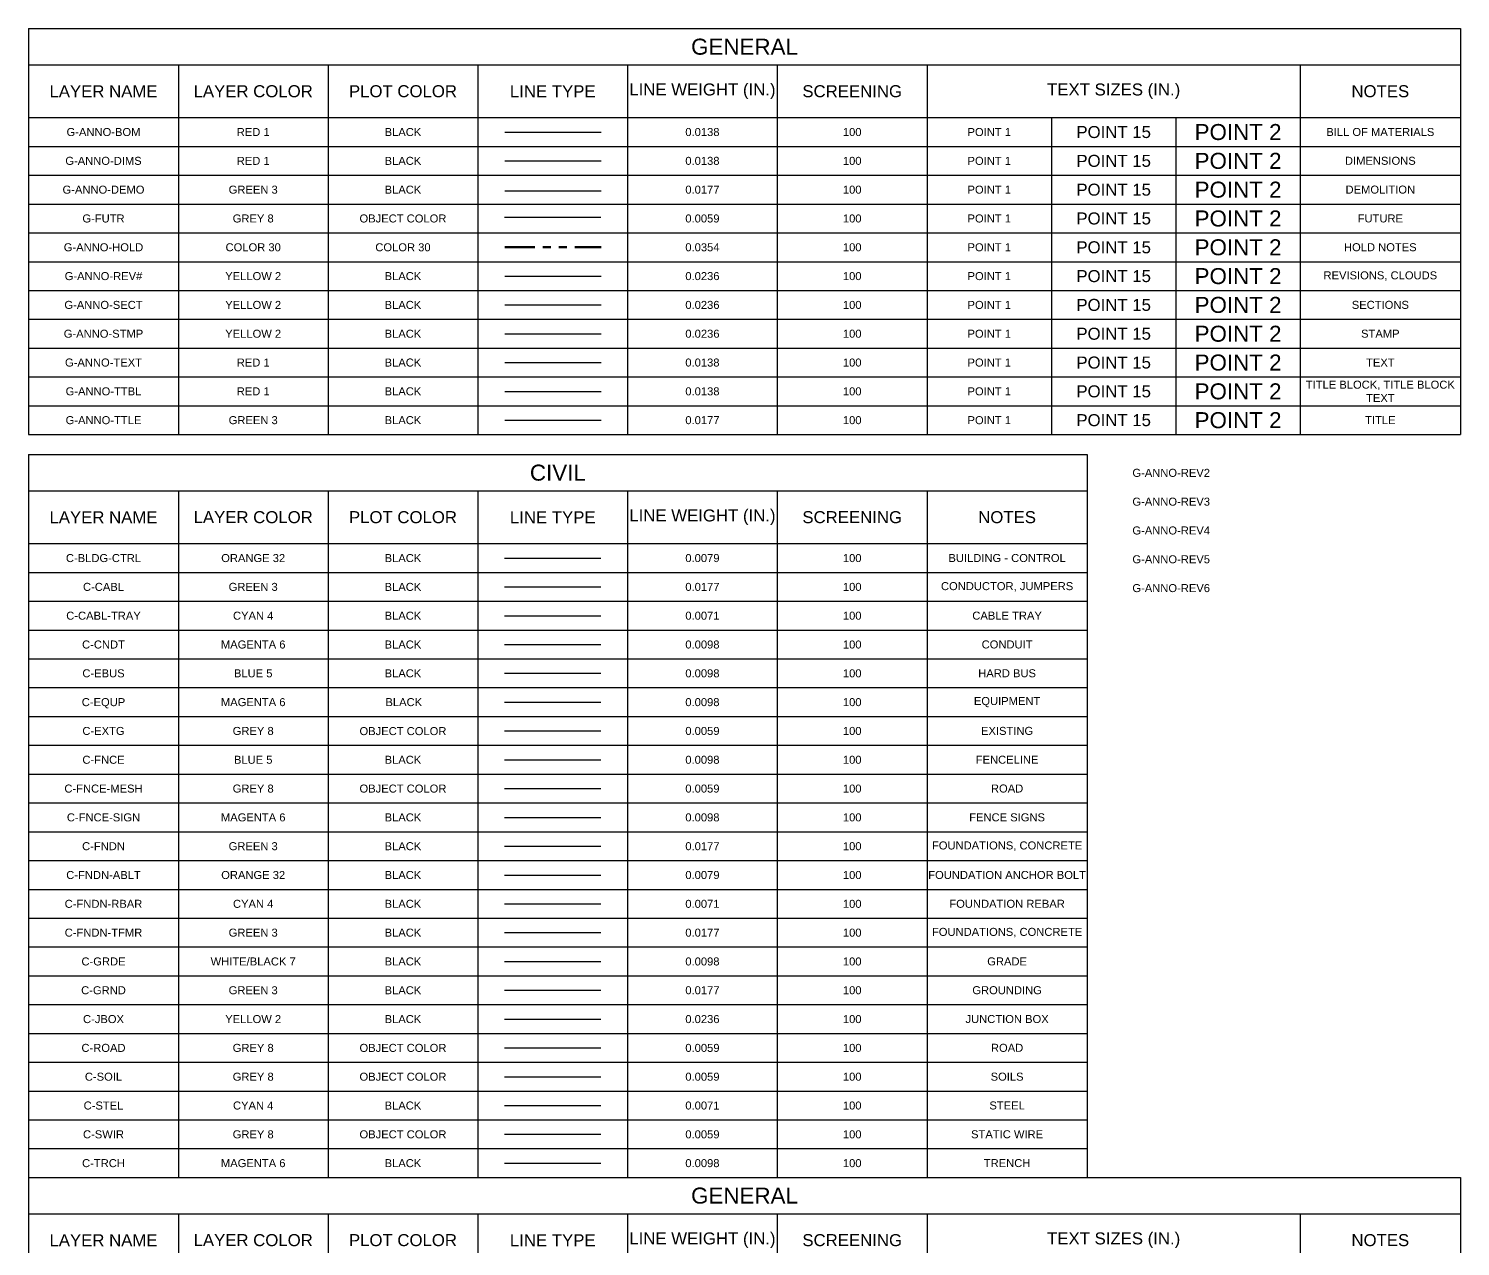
# Model space of a CAD drawing. Header units: inches. Extents: x -23.8 to 31, y -17.3 to 51.6.
# Drawn here: x -20.72 to -2.83, y 36.4 to 51.62 of the extents above; entities that cross this region are included whole.
import ezdxf
from ezdxf.enums import TextEntityAlignment as Align

# ---------------------------------------------------------------- set-up
doc = ezdxf.new("R2010")
doc.units = ezdxf.units.IN
doc.header["$MEASUREMENT"] = 0
doc.linetypes.add('PHANTOM4', pattern=[0.6875, 0.3125, 0.0625, -0.0625, 0.0625, -0.0625, 0.0625, -0.0625])
for name, color, linetype in [('C-BLDG-CTRL', 32, 'Continuous'), ('C-CABL', 3, 'Continuous'), ('C-CABL-TRAY', 4, 'Continuous'), ('C-CNDT', 6, 'Continuous'), ('C-EBUS', 5, 'Continuous'), ('C-EQUP', 6, 'Continuous'), ('C-EXTG', 8, 'Continuous'), ('C-FNCE', 5, 'FENCELINE1'), ('C-FNCE-MESH', 8, 'Continuous'), ('C-FNCE-SIGN', 6, 'Continuous'), ('C-FNDN', 3, 'Continuous'), ('C-FNDN-ABLT', 32, 'Continuous'), ('C-FNDN-RBAR', 4, 'Continuous'), ('C-FNDN-TFMR', 3, 'Continuous'), ('C-GRDE', 7, 'Continuous'), ('C-GRND', 3, 'Continuous'), ('C-JBOX', 2, 'Continuous'), ('C-ROAD', 8, 'Continuous'), ('C-SOIL', 8, 'Continuous'), ('C-STEL', 4, 'Continuous'), ('C-SWIR', 8, 'Continuous'), ('C-TRCH', 6, 'Continuous'), ('G-ANNO-BOM', 1, 'Continuous'), ('G-ANNO-DEMO', 3, 'Continuous'), ('G-ANNO-DIMS', 1, 'Continuous'), ('G-ANNO-REV1', 2, 'Continuous'), ('G-ANNO-REV2', 2, 'Continuous'), ('G-ANNO-REV3', 2, 'Continuous'), ('G-ANNO-REV4', 2, 'Continuous'), ('G-ANNO-REV5', 2, 'Continuous'), ('G-ANNO-REV6', 2, 'Continuous'), ('G-ANNO-SECT', 2, 'Continuous'), ('G-ANNO-STMP', 2, 'Continuous'), ('G-ANNO-TEXT', 1, 'Continuous'), ('G-ANNO-TTBL', 1, 'Continuous'), ('G-ANNO-TTLE', 3, 'Continuous'), ('G-FUTR', 8, 'Continuous')]:
    doc.layers.add(name, color=color, linetype=linetype)
doc.layers.add('G-ANNO-HOLD', color=30, linetype='PHANTOM4', lineweight=90)
doc.styles.add('NEI-A', font='arial.ttf')
doc.linetypes.add('FENCELINE1', pattern='A,0.25,-0.1,[133,ltypeshp.shx,S=0.1,R=0,X=-0.1,Y=0],-0.1,1', length=1.45)

# ---------------------------------------------------------------- blocks, each defined once
blk = doc.blocks.new('*T4')
at = {"color": 0, "linetype": 'ByBlock', "lineweight": -2, "transparency": 16777216}
for p, q in [((0, 0), (17.895, 0)), ((0, 0), (0, -5.072)), ((17.895, 0), (17.895, -5.072)), ((0, -0.453), (17.895, -0.453)), ((1.872, -0.453), (1.872, -5.072)), ((3.743, -0.453), (3.743, -5.072)), ((5.615, -0.453), (5.615, -5.072)), ((7.486, -0.453), (7.486, -5.072)), ((9.358, -0.453), (9.358, -5.072)), ((11.23, -0.453), (11.23, -5.072)), ((15.895, -0.453), (15.895, -5.072)), ((0, -1.112), (17.895, -1.112)), ((12.785, -1.112), (12.785, -5.072)), ((14.34, -1.112), (14.34, -5.072)), ((0, -1.472), (17.895, -1.472)), ((0, -1.832), (17.895, -1.832)), ((0, -2.192), (17.895, -2.192)), ((0, -2.552), (17.895, -2.552)), ((0, -2.912), (17.895, -2.912)), ((0, -3.272), (17.895, -3.272)), ((0, -3.632), (17.895, -3.632)), ((0, -3.992), (17.895, -3.992)), ((0, -4.352), (17.895, -4.352)), ((0, -4.712), (17.895, -4.712)), ((0, -5.072), (17.895, -5.072))]:
    blk.add_line(p, q, dxfattribs=at)
at = {"color": 0, "transparency": 16777216, "attachment_point": 5, "style": 'NEI-A'}
for s, insert, char_height, width in [('GENERAL', (8.948, -0.227), 0.2, 17.7751), ('LAYER NAME', (0.936, -0.783), 0.15, 1.75162), ('LAYER COLOR', (2.807, -0.783), 0.15, 1.75162), ('PLOT COLOR', (4.679, -0.783), 0.15, 1.75162), ('LINE TYPE', (6.551, -0.783), 0.15, 1.75162), ('LINE WEIGHT (IN.)', (8.422, -0.783), 0.15, 1.75162), ('SCREENING', (10.294, -0.783), 0.15, 1.75162), ('TEXT SIZES (IN.)', (13.562, -0.783), 0.15, 4.5454), ('NOTES', (16.895, -0.783), 0.15, 1.88)]:
    blk.add_mtext(s, dxfattribs=dict(at, insert=insert, char_height=char_height, width=width))
blk = doc.blocks.new('*T5')
at = {"color": 0, "linetype": 'ByBlock', "lineweight": -2, "transparency": 16777216}
for p, q in [((0, 0), (13.23, 0)), ((0, 0), (0, -9.032)), ((13.23, 0), (13.23, -9.032)), ((0, -0.453), (13.23, -0.453)), ((1.872, -0.453), (1.872, -9.032)), ((3.743, -0.453), (3.743, -9.032)), ((5.615, -0.453), (5.615, -9.032)), ((7.486, -0.453), (7.486, -9.032)), ((9.358, -0.453), (9.358, -9.032)), ((11.23, -0.453), (11.23, -9.032)), ((0, -1.112), (13.23, -1.112)), ((0, -1.472), (13.23, -1.472)), ((0, -1.832), (13.23, -1.832)), ((0, -2.192), (13.23, -2.192)), ((0, -2.552), (13.23, -2.552)), ((0, -2.912), (13.23, -2.912)), ((0, -3.272), (13.23, -3.272)), ((0, -3.632), (13.23, -3.632)), ((0, -3.992), (13.23, -3.992)), ((0, -4.352), (13.23, -4.352)), ((0, -4.712), (13.23, -4.712)), ((0, -5.072), (13.23, -5.072)), ((0, -5.432), (13.23, -5.432)), ((0, -5.792), (13.23, -5.792)), ((0, -6.152), (13.23, -6.152)), ((0, -6.512), (13.23, -6.512)), ((0, -6.872), (13.23, -6.872)), ((0, -7.232), (13.23, -7.232)), ((0, -7.592), (13.23, -7.592)), ((0, -7.952), (13.23, -7.952)), ((0, -8.312), (13.23, -8.312)), ((0, -8.672), (13.23, -8.672)), ((0, -9.032), (13.23, -9.032))]:
    blk.add_line(p, q, dxfattribs=at)
at = {"color": 0, "transparency": 16777216, "attachment_point": 5, "style": 'NEI-A'}
for s, insert, char_height, width in [('CIVIL', (6.615, -0.227), 0.2, 13.10971), ('LAYER NAME', (0.936, -0.783), 0.15, 1.75162), ('LAYER COLOR', (2.807, -0.783), 0.15, 1.75162), ('PLOT COLOR', (4.679, -0.783), 0.15, 1.75162), ('LINE TYPE', (6.551, -0.783), 0.15, 1.75162), ('LINE WEIGHT (IN.)', (8.422, -0.783), 0.15, 1.75162), ('SCREENING', (10.294, -0.783), 0.15, 1.75162), ('NOTES', (12.23, -0.783), 0.15, 1.88)]:
    blk.add_mtext(s, dxfattribs=dict(at, insert=insert, char_height=char_height, width=width))
blk = doc.blocks.new('NOTES - LAYERS - CIVIL')
at = {"layer": 'C-BLDG-CTRL'}
blk.add_line((-11.946, -6.615), (-10.743, -6.615), dxfattribs=at)
at = {"layer": 'C-CABL'}
blk.add_line((-11.946, -6.975), (-10.743, -6.975), dxfattribs=at)
at = {"layer": 'C-CABL-TRAY'}
blk.add_line((-11.946, -7.335), (-10.743, -7.335), dxfattribs=at)
at = {"layer": 'C-CNDT'}
blk.add_line((-11.946, -8.415), (-10.743, -8.415), dxfattribs=at)
at = {"layer": 'C-EBUS'}
blk.add_line((-11.946, -8.055), (-10.743, -8.055), dxfattribs=at)
at = {"layer": 'C-EQUP'}
blk.add_line((-11.946, -7.695), (-10.743, -7.695), dxfattribs=at)
at = {"layer": 'C-EXTG'}
blk.add_line((-11.946, -8.775), (-10.743, -8.775), dxfattribs=at)
at = {"layer": 'C-FNCE', "ltscale": 0.5}
blk.add_line((-11.946, -9.135), (-10.743, -9.135), dxfattribs=at)
at = {"layer": 'C-FNCE-MESH'}
blk.add_line((-11.946, -9.495), (-10.743, -9.495), dxfattribs=at)
at = {"layer": 'C-FNCE-SIGN'}
blk.add_line((-11.946, -9.855), (-10.743, -9.855), dxfattribs=at)
at = {"layer": 'C-FNDN'}
blk.add_line((-11.946, -10.215), (-10.743, -10.215), dxfattribs=at)
at = {"layer": 'C-FNDN-ABLT'}
blk.add_line((-11.946, -10.575), (-10.743, -10.575), dxfattribs=at)
at = {"layer": 'C-FNDN-RBAR'}
blk.add_line((-11.946, -10.935), (-10.743, -10.935), dxfattribs=at)
at = {"layer": 'C-FNDN-TFMR'}
blk.add_line((-11.946, -11.295), (-10.743, -11.295), dxfattribs=at)
at = {"layer": 'C-GRDE'}
blk.add_line((-11.946, -11.655), (-10.743, -11.655), dxfattribs=at)
at = {"layer": 'C-GRND'}
blk.add_line((-11.946, -12.015), (-10.743, -12.015), dxfattribs=at)
at = {"layer": 'C-JBOX'}
blk.add_line((-11.946, -12.375), (-10.743, -12.375), dxfattribs=at)
at = {"layer": 'C-ROAD'}
blk.add_line((-11.946, -12.735), (-10.743, -12.735), dxfattribs=at)
at = {"layer": 'C-SOIL'}
blk.add_line((-11.946, -13.095), (-10.743, -13.095), dxfattribs=at)
at = {"layer": 'C-STEL'}
blk.add_line((-11.946, -13.455), (-10.743, -13.455), dxfattribs=at)
at = {"layer": 'C-SWIR'}
blk.add_line((-11.946, -13.815), (-10.743, -13.815), dxfattribs=at)
at = {"layer": 'C-TRCH'}
blk.add_line((-11.946, -14.175), (-10.743, -14.175), dxfattribs=at)
at = {"layer": 'G-ANNO-BOM'}
blk.add_line((-11.942, -1.292), (-10.739, -1.292), dxfattribs=at)
at = {"layer": 'G-ANNO-DEMO'}
blk.add_line((-11.942, -2.026), (-10.739, -2.026), dxfattribs=at)
at = {"layer": 'G-ANNO-DIMS'}
blk.add_line((-11.942, -1.652), (-10.739, -1.652), dxfattribs=at)
at = {"layer": 'G-ANNO-HOLD'}
blk.add_line((-11.942, -2.732), (-10.739, -2.732), dxfattribs=at)
at = {"layer": 'G-ANNO-REV1'}
blk.add_line((-11.942, -3.092), (-10.739, -3.092), dxfattribs=at)
at = {"layer": 'G-ANNO-SECT'}
blk.add_line((-11.942, -3.452), (-10.739, -3.452), dxfattribs=at)
at = {"layer": 'G-ANNO-STMP'}
blk.add_line((-11.942, -3.812), (-10.739, -3.812), dxfattribs=at)
at = {"layer": 'G-ANNO-TEXT'}
blk.add_line((-11.942, -4.172), (-10.739, -4.172), dxfattribs=at)
at = {"layer": 'G-ANNO-TTBL'}
blk.add_line((-11.942, -4.532), (-10.739, -4.532), dxfattribs=at)
at = {"layer": 'G-ANNO-TTLE'}
blk.add_line((-11.942, -4.892), (-10.739, -4.892), dxfattribs=at)
at = {"layer": 'G-FUTR'}
blk.add_line((-11.946, -2.356), (-10.743, -2.356), dxfattribs=at)
for name, p in [('*T4', (-17.895, 0)), ('*T5', (-17.895, -5.322))]:
    blk.add_blockref(name, p)
at = {"layer": 'C-BLDG-CTRL', "style": 'NEI-A'}
for s, p in [('C-BLDG-CTRL', (-16.959, -6.615)), ('ORANGE 32', (-15.088, -6.615)), ('BLACK', (-13.216, -6.615)), ('0.0079', (-9.473, -6.615)), ('100', (-7.601, -6.615))]:
    blk.add_text(s, height=0.1, dxfattribs=at).set_placement(p, align=Align.MIDDLE_CENTER)
at = {"layer": 'C-BLDG-CTRL', "insert": (-5.665, -6.615), "char_height": 0.1, "attachment_point": 5, "style": 'NEI-A'}
blk.add_mtext('BUILDING - CONTROL', dxfattribs=at)
at = {"layer": 'C-CABL', "style": 'NEI-A'}
for s, p in [('C-CABL', (-16.959, -6.975)), ('GREEN 3', (-15.088, -6.975)), ('BLACK', (-13.216, -6.975)), ('0.0177', (-9.473, -6.975)), ('100', (-7.601, -6.975))]:
    blk.add_text(s, height=0.1, dxfattribs=at).set_placement(p, align=Align.MIDDLE_CENTER)
at = {"layer": 'C-CABL', "insert": (-5.665, -6.975), "char_height": 0.1, "attachment_point": 5, "style": 'NEI-A'}
blk.add_mtext('CONDUCTOR, JUMPERS', dxfattribs=at)
at = {"layer": 'C-CABL-TRAY', "style": 'NEI-A'}
for s, p in [('C-CABL-TRAY', (-16.959, -7.335)), ('CYAN 4', (-15.088, -7.335)), ('BLACK', (-13.216, -7.335)), ('0.0071', (-9.473, -7.335)), ('100', (-7.601, -7.335))]:
    blk.add_text(s, height=0.1, dxfattribs=at).set_placement(p, align=Align.MIDDLE_CENTER)
at = {"layer": 'C-CABL-TRAY', "insert": (-5.665, -7.335), "char_height": 0.1, "attachment_point": 5, "style": 'NEI-A'}
blk.add_mtext('CABLE TRAY', dxfattribs=at)
at = {"layer": 'C-CNDT', "style": 'NEI-A'}
for s, p in [('C-CNDT', (-16.959, -7.695)), ('MAGENTA 6', (-15.088, -8.415)), ('BLACK', (-13.206, -8.415)), ('0.0098', (-9.473, -8.415)), ('100', (-7.601, -8.415))]:
    blk.add_text(s, height=0.1, dxfattribs=at).set_placement(p, align=Align.MIDDLE_CENTER)
at = {"layer": 'C-CNDT', "insert": (-5.665, -7.695), "char_height": 0.1, "attachment_point": 5, "style": 'NEI-A'}
blk.add_mtext('CONDUIT', dxfattribs=at)
at = {"layer": 'C-EBUS', "style": 'NEI-A'}
for s, p in [('C-EBUS', (-16.959, -8.055)), ('BLUE 5', (-15.088, -8.055)), ('BLACK', (-13.216, -8.055)), ('0.0098', (-9.473, -8.055)), ('100', (-7.601, -8.055))]:
    blk.add_text(s, height=0.1, dxfattribs=at).set_placement(p, align=Align.MIDDLE_CENTER)
at = {"layer": 'C-EBUS', "insert": (-5.665, -8.055), "char_height": 0.1, "attachment_point": 5, "style": 'NEI-A'}
blk.add_mtext('HARD BUS', dxfattribs=at)
at = {"layer": 'C-EQUP', "style": 'NEI-A'}
for s, p in [('MAGENTA 6', (-15.088, -7.695)), ('BLACK', (-13.216, -7.695)), ('0.0098', (-9.473, -7.695)), ('100', (-7.601, -7.695)), ('C-EQUP', (-16.959, -8.415))]:
    blk.add_text(s, height=0.1, dxfattribs=at).set_placement(p, align=Align.MIDDLE_CENTER)
at = {"layer": 'C-EQUP', "insert": (-5.665, -8.415), "char_height": 0.1, "attachment_point": 5, "style": 'NEI-A'}
blk.add_mtext('EQUIPMENT', dxfattribs=at)
at = {"layer": 'C-EXTG', "style": 'NEI-A'}
for s, p in [('C-EXTG', (-16.959, -8.775)), ('GREY 8', (-15.088, -8.775)), ('OBJECT COLOR', (-13.216, -8.777)), ('0.0059', (-9.473, -8.775)), ('100', (-7.601, -8.775))]:
    blk.add_text(s, height=0.1, dxfattribs=at).set_placement(p, align=Align.MIDDLE_CENTER)
at = {"layer": 'C-EXTG', "insert": (-5.665, -8.775), "char_height": 0.1, "attachment_point": 5, "style": 'NEI-A'}
blk.add_mtext('EXISTING', dxfattribs=at)
at = {"layer": 'C-FNCE', "style": 'NEI-A'}
for s, p in [('C-FNCE', (-16.959, -9.135)), ('BLUE 5', (-15.088, -9.135)), ('BLACK', (-13.216, -9.135)), ('0.0098', (-9.473, -9.135)), ('100', (-7.601, -9.135))]:
    blk.add_text(s, height=0.1, dxfattribs=at).set_placement(p, align=Align.MIDDLE_CENTER)
at = {"layer": 'C-FNCE', "insert": (-5.665, -9.135), "char_height": 0.1, "attachment_point": 5, "style": 'NEI-A'}
blk.add_mtext('FENCELINE', dxfattribs=at)
at = {"layer": 'C-FNCE-MESH', "style": 'NEI-A'}
for s, p in [('C-FNCE-MESH', (-16.959, -9.495)), ('GREY 8', (-15.088, -9.495)), ('OBJECT COLOR', (-13.216, -9.495)), ('0.0059', (-9.473, -9.495)), ('100', (-7.601, -9.495))]:
    blk.add_text(s, height=0.1, dxfattribs=at).set_placement(p, align=Align.MIDDLE_CENTER)
at = {"layer": 'C-FNCE-MESH', "insert": (-5.665, -9.495), "char_height": 0.1, "attachment_point": 5, "style": 'NEI-A'}
blk.add_mtext('ROAD', dxfattribs=at)
at = {"layer": 'C-FNCE-SIGN', "style": 'NEI-A'}
for s, p in [('C-FNCE-SIGN', (-16.959, -9.855)), ('MAGENTA 6', (-15.088, -9.855)), ('BLACK', (-13.216, -9.855)), ('0.0098', (-9.473, -9.855)), ('100', (-7.601, -9.855))]:
    blk.add_text(s, height=0.1, dxfattribs=at).set_placement(p, align=Align.MIDDLE_CENTER)
at = {"layer": 'C-FNCE-SIGN', "insert": (-5.665, -9.855), "char_height": 0.1, "attachment_point": 5, "style": 'NEI-A'}
blk.add_mtext('FENCE SIGNS', dxfattribs=at)
at = {"layer": 'C-FNDN', "style": 'NEI-A'}
for s, p in [('C-FNDN', (-16.959, -10.215)), ('GREEN 3', (-15.088, -10.215)), ('BLACK', (-13.216, -10.215)), ('0.0177', (-9.473, -10.215)), ('100', (-7.601, -10.215))]:
    blk.add_text(s, height=0.1, dxfattribs=at).set_placement(p, align=Align.MIDDLE_CENTER)
at = {"layer": 'C-FNDN', "insert": (-5.665, -10.215), "char_height": 0.1, "attachment_point": 5, "style": 'NEI-A'}
blk.add_mtext('FOUNDATIONS, CONCRETE', dxfattribs=at)
at = {"layer": 'C-FNDN-ABLT', "style": 'NEI-A'}
for s, p in [('C-FNDN-ABLT', (-16.959, -10.575)), ('ORANGE 32', (-15.088, -10.575)), ('BLACK', (-13.216, -10.575)), ('0.0079', (-9.473, -10.575)), ('100', (-7.601, -10.575))]:
    blk.add_text(s, height=0.1, dxfattribs=at).set_placement(p, align=Align.MIDDLE_CENTER)
at = {"layer": 'C-FNDN-ABLT', "insert": (-5.665, -10.575), "char_height": 0.1, "attachment_point": 5, "style": 'NEI-A'}
blk.add_mtext('FOUNDATION ANCHOR BOLT', dxfattribs=at)
at = {"layer": 'C-FNDN-RBAR', "style": 'NEI-A'}
for s, p in [('C-FNDN-RBAR', (-16.959, -10.935)), ('CYAN 4', (-15.088, -10.935)), ('BLACK', (-13.216, -10.935)), ('0.0071', (-9.473, -10.935)), ('100', (-7.601, -10.935))]:
    blk.add_text(s, height=0.1, dxfattribs=at).set_placement(p, align=Align.MIDDLE_CENTER)
at = {"layer": 'C-FNDN-RBAR', "insert": (-5.665, -10.935), "char_height": 0.1, "attachment_point": 5, "style": 'NEI-A'}
blk.add_mtext('FOUNDATION REBAR', dxfattribs=at)
at = {"layer": 'C-FNDN-TFMR', "style": 'NEI-A'}
for s, p in [('C-FNDN-TFMR', (-16.959, -11.295)), ('GREEN 3', (-15.088, -11.295)), ('BLACK', (-13.216, -11.295)), ('0.0177', (-9.473, -11.295)), ('100', (-7.601, -11.295))]:
    blk.add_text(s, height=0.1, dxfattribs=at).set_placement(p, align=Align.MIDDLE_CENTER)
at = {"layer": 'C-FNDN-TFMR', "insert": (-5.665, -11.295), "char_height": 0.1, "attachment_point": 5, "style": 'NEI-A'}
blk.add_mtext('FOUNDATIONS, CONCRETE', dxfattribs=at)
at = {"layer": 'C-GRDE', "style": 'NEI-A'}
for s, p in [('C-GRDE', (-16.959, -11.655)), ('WHITE/BLACK 7', (-15.088, -11.655)), ('BLACK', (-13.216, -11.655)), ('0.0098', (-9.473, -11.655)), ('100', (-7.601, -11.655))]:
    blk.add_text(s, height=0.1, dxfattribs=at).set_placement(p, align=Align.MIDDLE_CENTER)
at = {"layer": 'C-GRDE', "insert": (-5.665, -11.655), "char_height": 0.1, "attachment_point": 5, "style": 'NEI-A'}
blk.add_mtext('GRADE', dxfattribs=at)
at = {"layer": 'C-GRND', "style": 'NEI-A'}
for s, p in [('C-GRND', (-16.959, -12.015)), ('GREEN 3', (-15.088, -12.015)), ('BLACK', (-13.216, -12.015)), ('0.0177', (-9.473, -12.015)), ('100', (-7.601, -12.015))]:
    blk.add_text(s, height=0.1, dxfattribs=at).set_placement(p, align=Align.MIDDLE_CENTER)
at = {"layer": 'C-GRND', "insert": (-5.665, -12.015), "char_height": 0.1, "attachment_point": 5, "style": 'NEI-A'}
blk.add_mtext('GROUNDING', dxfattribs=at)
at = {"layer": 'C-JBOX', "style": 'NEI-A'}
for s, p in [('C-JBOX', (-16.959, -12.375)), ('YELLOW 2', (-15.088, -12.375)), ('BLACK', (-13.216, -12.375)), ('0.0236', (-9.473, -12.375)), ('100', (-7.601, -12.375))]:
    blk.add_text(s, height=0.1, dxfattribs=at).set_placement(p, align=Align.MIDDLE_CENTER)
at = {"layer": 'C-JBOX', "insert": (-5.665, -12.375), "char_height": 0.1, "attachment_point": 5, "style": 'NEI-A'}
blk.add_mtext('JUNCTION BOX', dxfattribs=at)
at = {"layer": 'C-ROAD', "style": 'NEI-A'}
for s, p in [('C-ROAD', (-16.959, -12.735)), ('GREY 8', (-15.088, -12.735)), ('OBJECT COLOR', (-13.216, -12.735)), ('0.0059', (-9.473, -12.735)), ('100', (-7.601, -12.735))]:
    blk.add_text(s, height=0.1, dxfattribs=at).set_placement(p, align=Align.MIDDLE_CENTER)
at = {"layer": 'C-ROAD', "insert": (-5.665, -12.735), "char_height": 0.1, "attachment_point": 5, "style": 'NEI-A'}
blk.add_mtext('ROAD', dxfattribs=at)
at = {"layer": 'C-SOIL', "style": 'NEI-A'}
for s, p in [('C-SOIL', (-16.959, -13.095)), ('GREY 8', (-15.088, -13.095)), ('OBJECT COLOR', (-13.216, -13.095)), ('0.0059', (-9.473, -13.095)), ('100', (-7.601, -13.095))]:
    blk.add_text(s, height=0.1, dxfattribs=at).set_placement(p, align=Align.MIDDLE_CENTER)
at = {"layer": 'C-SOIL', "insert": (-5.665, -13.095), "char_height": 0.1, "attachment_point": 5, "style": 'NEI-A'}
blk.add_mtext('SOILS', dxfattribs=at)
at = {"layer": 'C-STEL', "style": 'NEI-A'}
for s, p in [('C-STEL', (-16.959, -13.455)), ('CYAN 4', (-15.088, -13.455)), ('BLACK', (-13.216, -13.455)), ('0.0071', (-9.473, -13.455)), ('100', (-7.601, -13.455))]:
    blk.add_text(s, height=0.1, dxfattribs=at).set_placement(p, align=Align.MIDDLE_CENTER)
at = {"layer": 'C-STEL', "insert": (-5.665, -13.455), "char_height": 0.1, "attachment_point": 5, "style": 'NEI-A'}
blk.add_mtext('STEEL', dxfattribs=at)
at = {"layer": 'C-SWIR', "style": 'NEI-A'}
for s, p in [('C-SWIR', (-16.959, -13.815)), ('GREY 8', (-15.088, -13.815)), ('OBJECT COLOR', (-13.216, -13.815)), ('0.0059', (-9.473, -13.815)), ('100', (-7.601, -13.815))]:
    blk.add_text(s, height=0.1, dxfattribs=at).set_placement(p, align=Align.MIDDLE_CENTER)
at = {"layer": 'C-SWIR', "insert": (-5.665, -13.815), "char_height": 0.1, "attachment_point": 5, "style": 'NEI-A'}
blk.add_mtext('STATIC WIRE', dxfattribs=at)
at = {"layer": 'C-TRCH', "style": 'NEI-A'}
for s, p in [('C-TRCH', (-16.959, -14.175)), ('MAGENTA 6', (-15.088, -14.175)), ('BLACK', (-13.216, -14.175)), ('0.0098', (-9.473, -14.175)), ('100', (-7.601, -14.175))]:
    blk.add_text(s, height=0.1, dxfattribs=at).set_placement(p, align=Align.MIDDLE_CENTER)
at = {"layer": 'C-TRCH', "insert": (-5.665, -14.175), "char_height": 0.1, "attachment_point": 5, "style": 'NEI-A'}
blk.add_mtext('TRENCH', dxfattribs=at)
at = {"layer": 'G-ANNO-BOM', "style": 'NEI-A'}
for s, height, p in [('G-ANNO-BOM', 0.1, (-16.959, -1.292)), ('RED 1', 0.1, (-15.088, -1.292)), ('BLACK', 0.1, (-13.216, -1.292)), ('0.0138', 0.1, (-9.473, -1.292)), ('100', 0.1, (-7.601, -1.292)), ('POINT 1', 0.1, (-5.888, -1.292)), ('POINT 15', 0.15, (-4.333, -1.292)), ('POINT 2', 0.2, (-2.778, -1.292))]:
    blk.add_text(s, height=height, dxfattribs=at).set_placement(p, align=Align.MIDDLE_CENTER)
at = {"layer": 'G-ANNO-BOM', "insert": (-1, -1.292), "char_height": 0.1, "width": 2, "attachment_point": 5, "style": 'NEI-A'}
blk.add_mtext('BILL OF MATERIALS', dxfattribs=at)
at = {"layer": 'G-ANNO-DEMO', "style": 'NEI-A'}
for s, height, p in [('G-ANNO-DEMO', 0.1, (-16.959, -2.012)), ('GREEN 3', 0.1, (-15.088, -2.012)), ('BLACK', 0.1, (-13.216, -2.012)), ('0.0177', 0.1, (-9.473, -2.012)), ('100', 0.1, (-7.601, -2.012)), ('POINT 1', 0.1, (-5.888, -2.012)), ('POINT 15', 0.15, (-4.333, -2.012)), ('POINT 2', 0.2, (-2.778, -2.012))]:
    blk.add_text(s, height=height, dxfattribs=at).set_placement(p, align=Align.MIDDLE_CENTER)
at = {"layer": 'G-ANNO-DEMO', "insert": (-1, -2.012), "char_height": 0.1, "width": 2, "attachment_point": 5, "style": 'NEI-A'}
blk.add_mtext('DEMOLITION', dxfattribs=at)
at = {"layer": 'G-ANNO-DIMS', "style": 'NEI-A'}
for s, height, p in [('G-ANNO-DIMS', 0.1, (-16.959, -1.652)), ('RED 1', 0.1, (-15.088, -1.652)), ('BLACK', 0.1, (-13.216, -1.652)), ('0.0138', 0.1, (-9.473, -1.652)), ('100', 0.1, (-7.601, -1.652)), ('POINT 1', 0.1, (-5.888, -1.652)), ('POINT 15', 0.15, (-4.333, -1.652)), ('POINT 2', 0.2, (-2.778, -1.652))]:
    blk.add_text(s, height=height, dxfattribs=at).set_placement(p, align=Align.MIDDLE_CENTER)
at = {"layer": 'G-ANNO-DIMS', "insert": (-1, -1.652), "char_height": 0.1, "width": 2, "attachment_point": 5, "style": 'NEI-A'}
blk.add_mtext('DIMENSIONS', dxfattribs=at)
at = {"layer": 'G-ANNO-HOLD', "style": 'NEI-A'}
for s, height, p in [('G-ANNO-HOLD', 0.1, (-16.959, -2.732)), ('COLOR 30', 0.1, (-15.088, -2.732)), ('COLOR 30', 0.1, (-13.216, -2.732)), ('0.0354', 0.1, (-9.473, -2.732)), ('100', 0.1, (-7.601, -2.732)), ('POINT 1', 0.1, (-5.888, -2.732)), ('POINT 15', 0.15, (-4.333, -2.732)), ('POINT 2', 0.2, (-2.778, -2.732))]:
    blk.add_text(s, height=height, dxfattribs=at).set_placement(p, align=Align.MIDDLE_CENTER)
at = {"layer": 'G-ANNO-HOLD', "insert": (-1, -2.732), "char_height": 0.1, "width": 2, "attachment_point": 5, "style": 'NEI-A'}
blk.add_mtext('HOLD NOTES', dxfattribs=at)
at = {"layer": 'G-ANNO-REV1', "style": 'NEI-A'}
for s, height, p in [('G-ANNO-REV#', 0.1, (-16.959, -3.092)), ('YELLOW 2', 0.1, (-15.088, -3.092)), ('BLACK', 0.1, (-13.216, -3.092)), ('0.0236', 0.1, (-9.473, -3.092)), ('100', 0.1, (-7.601, -3.092)), ('POINT 1', 0.1, (-5.888, -3.092)), ('POINT 15', 0.15, (-4.333, -3.092)), ('POINT 2', 0.2, (-2.778, -3.092))]:
    blk.add_text(s, height=height, dxfattribs=at).set_placement(p, align=Align.MIDDLE_CENTER)
at = {"layer": 'G-ANNO-REV1', "insert": (-1, -3.092), "char_height": 0.1, "width": 2, "attachment_point": 5, "style": 'NEI-A'}
blk.add_mtext('REVISIONS, CLOUDS', dxfattribs=at)
at = {"layer": 'G-ANNO-REV2', "insert": (-3.614, -5.551), "char_height": 0.1, "attachment_point": 5, "style": 'NEI-A'}
blk.add_mtext('G-ANNO-REV2', dxfattribs=at)
at = {"layer": 'G-ANNO-REV3', "insert": (-3.614, -5.911), "char_height": 0.1, "attachment_point": 5, "style": 'NEI-A'}
blk.add_mtext('G-ANNO-REV3', dxfattribs=at)
at = {"layer": 'G-ANNO-REV4', "insert": (-3.614, -6.271), "char_height": 0.1, "attachment_point": 5, "style": 'NEI-A'}
blk.add_mtext('G-ANNO-REV4', dxfattribs=at)
at = {"layer": 'G-ANNO-REV5', "insert": (-3.614, -6.631), "char_height": 0.1, "attachment_point": 5, "style": 'NEI-A'}
blk.add_mtext('G-ANNO-REV5', dxfattribs=at)
at = {"layer": 'G-ANNO-REV6', "insert": (-3.614, -6.991), "char_height": 0.1, "attachment_point": 5, "style": 'NEI-A'}
blk.add_mtext('G-ANNO-REV6', dxfattribs=at)
at = {"layer": 'G-ANNO-SECT', "style": 'NEI-A'}
for s, height, p in [('POINT 15', 0.15, (-4.333, -3.452)), ('POINT 2', 0.2, (-2.778, -3.452)), ('G-ANNO-SECT', 0.1, (-16.959, -3.452)), ('YELLOW 2', 0.1, (-15.088, -3.452)), ('BLACK', 0.1, (-13.216, -3.452)), ('0.0236', 0.1, (-9.473, -3.452)), ('100', 0.1, (-7.601, -3.452)), ('POINT 1', 0.1, (-5.888, -3.452))]:
    blk.add_text(s, height=height, dxfattribs=at).set_placement(p, align=Align.MIDDLE_CENTER)
at = {"layer": 'G-ANNO-SECT', "insert": (-1, -3.452), "char_height": 0.1, "width": 2, "attachment_point": 5, "style": 'NEI-A'}
blk.add_mtext('SECTIONS', dxfattribs=at)
at = {"layer": 'G-ANNO-STMP', "style": 'NEI-A'}
for s, height, p in [('POINT 15', 0.15, (-4.333, -3.812)), ('POINT 2', 0.2, (-2.778, -3.812)), ('G-ANNO-STMP', 0.1, (-16.959, -3.812)), ('YELLOW 2', 0.1, (-15.088, -3.812)), ('BLACK', 0.1, (-13.216, -3.812)), ('0.0236', 0.1, (-9.473, -3.812)), ('100', 0.1, (-7.601, -3.812)), ('POINT 1', 0.1, (-5.888, -3.812))]:
    blk.add_text(s, height=height, dxfattribs=at).set_placement(p, align=Align.MIDDLE_CENTER)
at = {"layer": 'G-ANNO-STMP', "insert": (-1, -3.812), "char_height": 0.1, "width": 2, "attachment_point": 5, "style": 'NEI-A'}
blk.add_mtext('STAMP', dxfattribs=at)
at = {"layer": 'G-ANNO-TEXT', "style": 'NEI-A'}
for s, height, p in [('POINT 15', 0.15, (-4.333, -4.172)), ('POINT 2', 0.2, (-2.778, -4.172)), ('G-ANNO-TEXT', 0.1, (-16.959, -4.172)), ('RED 1', 0.1, (-15.088, -4.172)), ('BLACK', 0.1, (-13.216, -4.172)), ('0.0138', 0.1, (-9.473, -4.172)), ('100', 0.1, (-7.601, -4.172)), ('POINT 1', 0.1, (-5.888, -4.172))]:
    blk.add_text(s, height=height, dxfattribs=at).set_placement(p, align=Align.MIDDLE_CENTER)
at = {"layer": 'G-ANNO-TEXT', "insert": (-1, -4.172), "char_height": 0.1, "width": 2, "attachment_point": 5, "style": 'NEI-A'}
blk.add_mtext('TEXT', dxfattribs=at)
at = {"layer": 'G-ANNO-TTBL', "style": 'NEI-A'}
for s, height, p in [('POINT 15', 0.15, (-4.333, -4.532)), ('POINT 2', 0.2, (-2.778, -4.532)), ('G-ANNO-TTBL', 0.1, (-16.959, -4.532)), ('RED 1', 0.1, (-15.088, -4.532)), ('BLACK', 0.1, (-13.216, -4.532)), ('0.0138', 0.1, (-9.473, -4.532)), ('100', 0.1, (-7.601, -4.532)), ('POINT 1', 0.1, (-5.888, -4.532))]:
    blk.add_text(s, height=height, dxfattribs=at).set_placement(p, align=Align.MIDDLE_CENTER)
at = {"layer": 'G-ANNO-TTBL', "insert": (-1, -4.532), "char_height": 0.1, "width": 2, "attachment_point": 5, "style": 'NEI-A'}
blk.add_mtext('TITLE BLOCK, TITLE BLOCK TEXT', dxfattribs=at)
at = {"layer": 'G-ANNO-TTLE', "style": 'NEI-A'}
for s, height, p in [('POINT 15', 0.15, (-4.333, -4.892)), ('POINT 2', 0.2, (-2.778, -4.892)), ('G-ANNO-TTLE', 0.1, (-16.959, -4.892)), ('GREEN 3', 0.1, (-15.088, -4.892)), ('BLACK', 0.1, (-13.216, -4.892)), ('0.0177', 0.1, (-9.473, -4.892)), ('100', 0.1, (-7.601, -4.892)), ('POINT 1', 0.1, (-5.888, -4.892))]:
    blk.add_text(s, height=height, dxfattribs=at).set_placement(p, align=Align.MIDDLE_CENTER)
at = {"layer": 'G-ANNO-TTLE', "insert": (-1, -4.892), "char_height": 0.1, "width": 2, "attachment_point": 5, "style": 'NEI-A'}
blk.add_mtext('TITLE', dxfattribs=at)
at = {"layer": 'G-FUTR', "style": 'NEI-A'}
for s, height, p in [('G-FUTR', 0.1, (-16.959, -2.372)), ('GREY 8', 0.1, (-15.088, -2.372)), ('OBJECT COLOR', 0.1, (-13.216, -2.372)), ('0.0059', 0.1, (-9.473, -2.372)), ('100', 0.1, (-7.601, -2.372)), ('POINT 1', 0.1, (-5.888, -2.372)), ('POINT 15', 0.15, (-4.333, -2.372)), ('POINT 2', 0.2, (-2.778, -2.372))]:
    blk.add_text(s, height=height, dxfattribs=at).set_placement(p, align=Align.MIDDLE_CENTER)
at = {"layer": 'G-FUTR', "insert": (-1, -2.372), "char_height": 0.1, "width": 2, "attachment_point": 5, "style": 'NEI-A'}
blk.add_mtext('FUTURE', dxfattribs=at)
blk = doc.blocks.new('*T7')
at = {"color": 0, "linetype": 'ByBlock', "lineweight": -2, "transparency": 16777216}
for p, q in [((0, 0), (17.895, 0)), ((0, 0), (0, -5.072)), ((17.895, 0), (17.895, -5.072)), ((0, -0.453), (17.895, -0.453)), ((1.872, -0.453), (1.872, -5.072)), ((3.743, -0.453), (3.743, -5.072)), ((5.615, -0.453), (5.615, -5.072)), ((7.486, -0.453), (7.486, -5.072)), ((9.358, -0.453), (9.358, -5.072)), ((11.23, -0.453), (11.23, -5.072)), ((15.895, -0.453), (15.895, -5.072)), ((0, -1.112), (17.895, -1.112)), ((12.785, -1.112), (12.785, -5.072)), ((14.34, -1.112), (14.34, -5.072)), ((0, -1.472), (17.895, -1.472)), ((0, -1.832), (17.895, -1.832)), ((0, -2.192), (17.895, -2.192)), ((0, -2.552), (17.895, -2.552)), ((0, -2.912), (17.895, -2.912)), ((0, -3.272), (17.895, -3.272)), ((0, -3.632), (17.895, -3.632)), ((0, -3.992), (17.895, -3.992)), ((0, -4.352), (17.895, -4.352)), ((0, -4.712), (17.895, -4.712)), ((0, -5.072), (17.895, -5.072))]:
    blk.add_line(p, q, dxfattribs=at)
at = {"color": 0, "transparency": 16777216, "attachment_point": 5, "style": 'NEI-A'}
for s, insert, char_height, width in [('GENERAL', (8.948, -0.227), 0.2, 17.7751), ('LAYER NAME', (0.936, -0.783), 0.15, 1.75162), ('LAYER COLOR', (2.807, -0.783), 0.15, 1.75162), ('PLOT COLOR', (4.679, -0.783), 0.15, 1.75162), ('LINE TYPE', (6.551, -0.783), 0.15, 1.75162), ('LINE WEIGHT (IN.)', (8.422, -0.783), 0.15, 1.75162), ('SCREENING', (10.294, -0.783), 0.15, 1.75162), ('TEXT SIZES (IN.)', (13.562, -0.783), 0.15, 4.5454), ('NOTES', (16.895, -0.783), 0.15, 1.88)]:
    blk.add_mtext(s, dxfattribs=dict(at, insert=insert, char_height=char_height, width=width))
blk = doc.blocks.new('NOTES - LAYERS - COLLECTION')
blk.add_blockref('*T7', (-17.895, 0))

msp = doc.modelspace()

# ---------------------------------------------------------------- block references
for name, p in [('NOTES - LAYERS - CIVIL', (-2.826, 51.618)), ('NOTES - LAYERS - COLLECTION', (-2.826, 37.263))]:
    msp.add_blockref(name, p)

doc.saveas('drawing.dxf')
